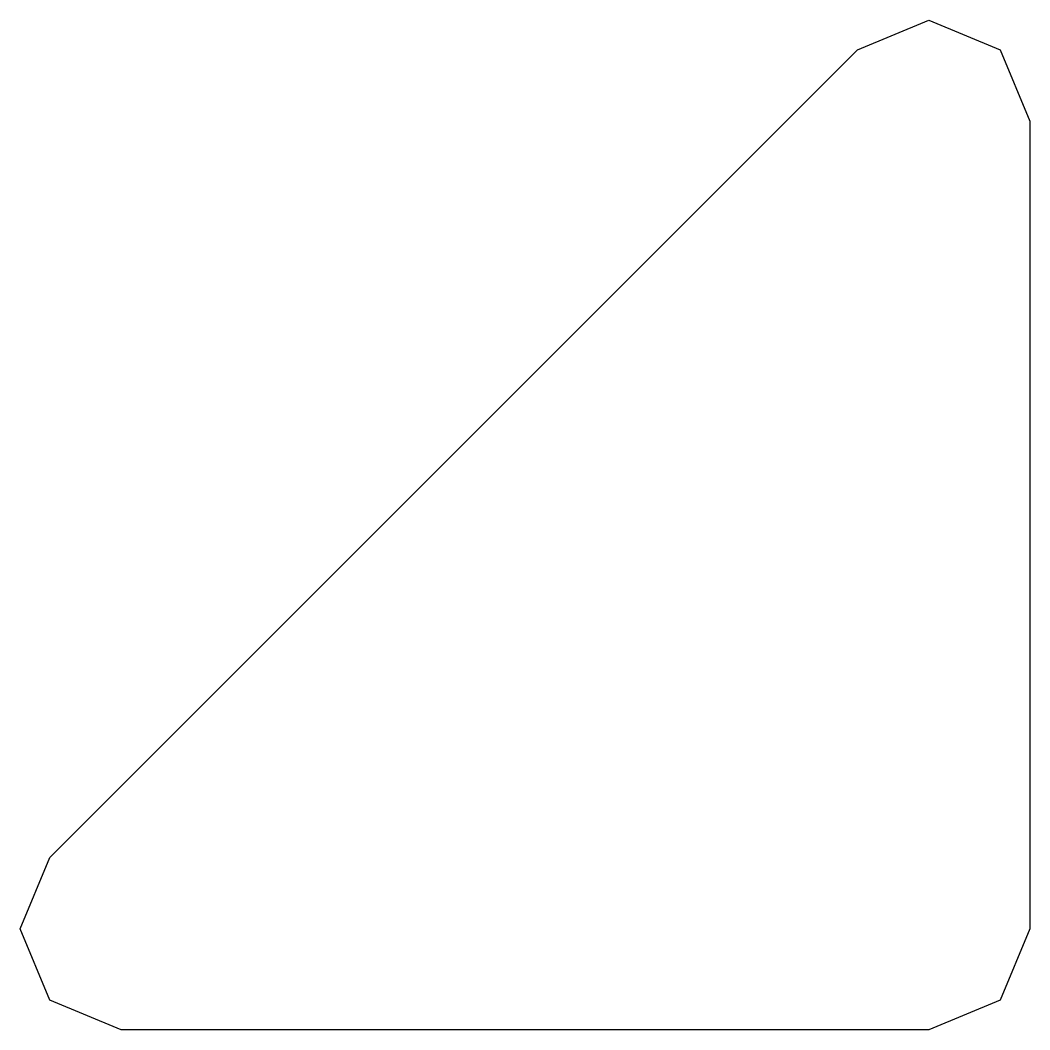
# Model space of a CAD drawing. Extents: x 104 to 228, y -134 to -58.
# Drawn here: x 127.525 to 128.125, y -99.12 to -98.52 of the extents above; entities that cross this region are included whole.
import ezdxf

# ---------------------------------------------------------------- set-up
doc = ezdxf.new("R2010")
doc.units = 0
doc.layers.add('BLACK', color=7, linetype='CONTINUOUS')

msp = doc.modelspace()

# ---------------------------------------------------------------- linework, layer by layer
at = {"layer": 'BLACK', "linetype": 'CONTINUOUS'}
for p, q in [((128.022574, -98.537574), (128.065, -98.52)), ((128.065, -98.52), (128.107426, -98.537574)), ((127.542574, -99.017574), (128.022574, -98.537574)), ((128.107426, -98.537574), (128.125, -98.58)), ((128.125, -98.58), (128.125, -99.06)), ((127.525, -99.06), (127.542574, -99.017574)), ((127.542574, -99.102426), (127.525, -99.06)), ((128.125, -99.06), (128.107426, -99.102426)), ((127.585, -99.12), (127.542574, -99.102426)), ((128.107426, -99.102426), (128.065, -99.12)), ((128.065, -99.12), (127.585, -99.12))]:
    msp.add_line(p, q, dxfattribs=at)

doc.saveas('drawing.dxf')
